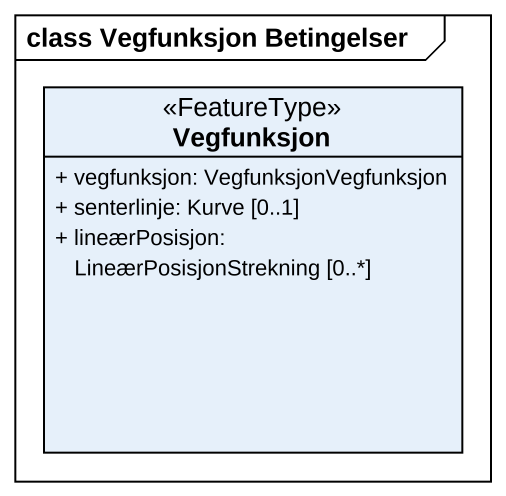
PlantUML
@startuml
mainframe class Vegfunksjon Betingelser
hide circle
hide empty members
skinparam classAttributeIconSize 0
class Vegfunksjon <<FeatureType>> {
  + vegfunksjon: VegfunksjonVegfunksjon
  + senterlinje: Kurve [0..1]
  + lineærPosisjon: LineærPosisjonStrekning [0..*]
}
@enduml
